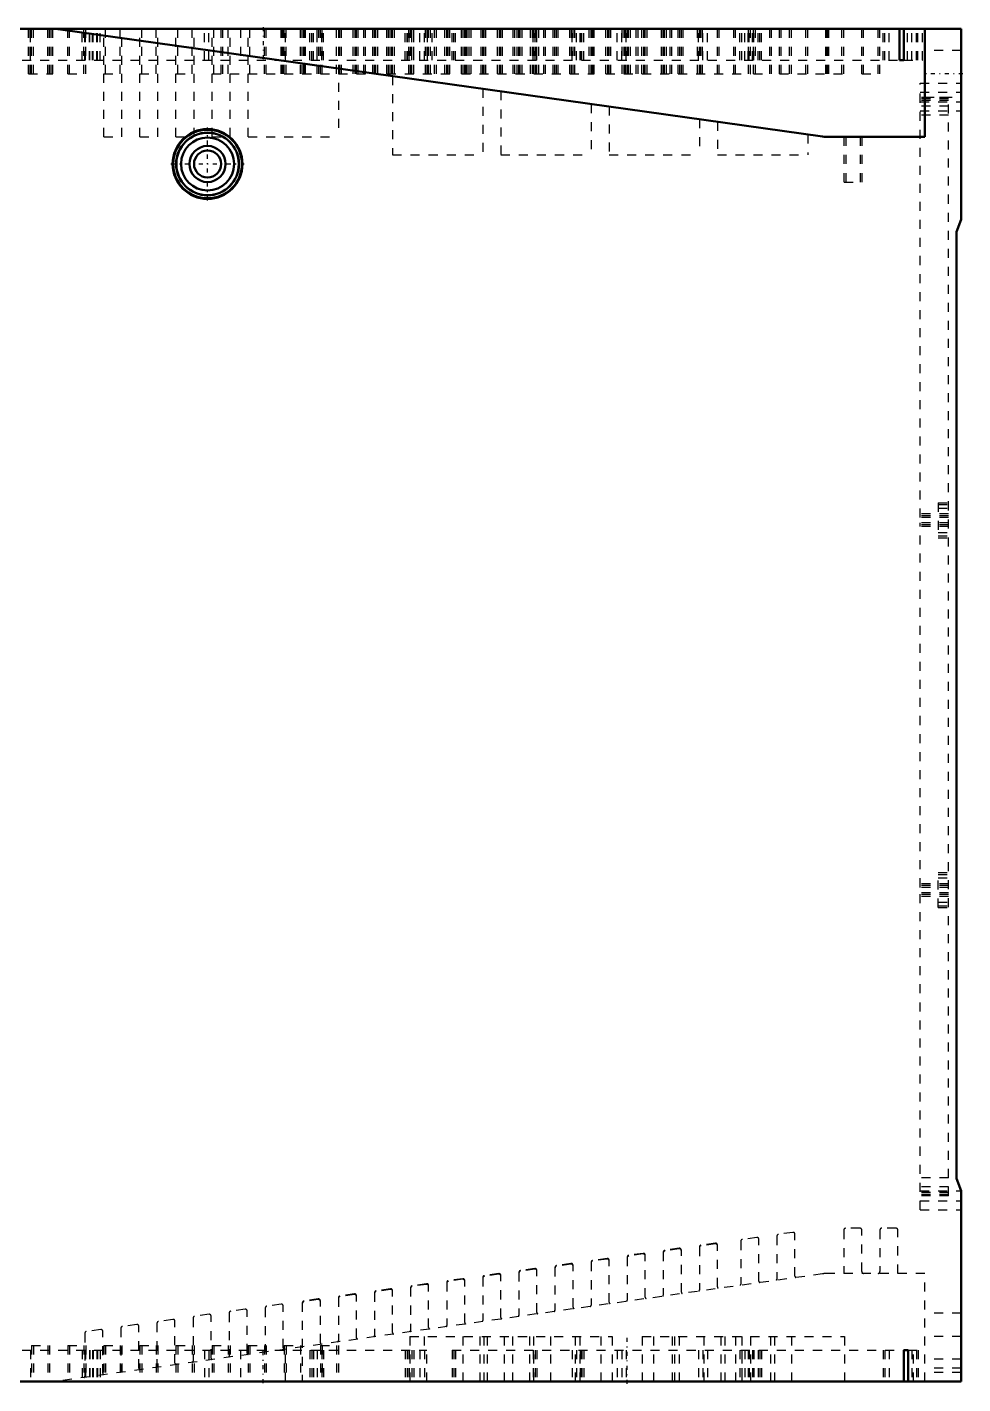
# Model space of a CAD drawing. Header units: millimetres. Extents: x 0 to 305, y 0 to 394.
# Drawn here: x 201 to 304.7, y 229.1 to 379.6 of the extents above; entities that cross this region are included whole.
import ezdxf

# ---------------------------------------------------------------- set-up
doc = ezdxf.new("R2010")
doc.units = ezdxf.units.MM
doc.linetypes.add('Center', pattern=[1.5, 0.45, -0.5, 0.05, -0.5])
doc.linetypes.add('Dashed', pattern=[2, 1, -1])
for name, color, linetype, lineweight in [('AM_4', 7, 'Continuous', 50), ('AM_6', 2, 'Continuous', 35), ('AM_7', 7, 'Center', 25), ('AM_9', 6, 'Dashed', 25)]:
    doc.layers.add(name, color=color, linetype=linetype, lineweight=lineweight)

# ---------------------------------------------------------------- blocks, each defined once
blk = doc.blocks.new('4_MDDLN45SF_2_in_MDDLN45SF_1100')
at = {"layer": 'AM_4'}
for p, q in [((304.5, 379.38), (153.7, 379.38)), ((204.46, 379.33), (289.15, 367.43)), ((297.67, 379.38), (297.67, 375.88)), ((298.17, 375.88), (298.17, 379.38)), ((300.5, 367.38), (300.5, 379.38)), ((304.5, 358.23), (304.5, 379.38)), ((298.17, 375.88), (297.67, 375.88)), ((289.85, 367.38), (300.5, 367.38)), ((304.5, 358.23), (304, 356.85)), ((304, 356.85), (304, 251.91)), ((304, 251.91), (304.5, 250.53)), ((304.5, 229.38), (304.5, 250.53)), ((298.15, 232.88), (298.15, 229.38)), ((298.15, 232.88), (298.65, 232.88)), ((298.65, 232.88), (298.65, 229.38)), ((153.7, 229.38), (304.5, 229.38))]:
    blk.add_line(p, q, dxfattribs=at)
for radius in [3.87, 3.8, 3.48, 3.46, 2.94, 2, 1.5]:
    blk.add_circle((221, 364.38), radius, dxfattribs=at)
for centre, start, end in [((203.76, 374.38), 82, 90), ((289.85, 372.38), 262, 270)]:
    blk.add_arc(centre, 5, start, end, dxfattribs=at)
at = {"layer": 'AM_7'}
for p, q in [((227.15, 379.55), (227.15, 375.7)), ((304.7, 374.38), (300.3, 374.38)), ((221, 360.32), (221, 368.44)), ((216.93, 364.38), (225.06, 364.38)), ((267.5, 229.13), (267.5, 234.63)), ((227.15, 229.2), (227.15, 233.05))]:
    blk.add_line(p, q, dxfattribs=at)
at = {"layer": 'AM_9'}
for p, q in [((201.14, 374.38), (201.14, 379.38)), ((201.34, 374.38), (201.34, 379.38)), ((201.38, 375.88), (201.38, 379.38)), ((201.5, 374.38), (201.5, 379.38)), ((201.7, 374.38), (201.7, 379.38)), ((203.3, 374.38), (203.3, 379.38)), ((203.5, 374.38), (203.5, 379.38)), ((203.65, 374.38), (203.65, 379.38)), ((203.85, 374.38), (203.85, 379.38)), ((205.5, 374.38), (205.5, 379.38)), ((205.7, 374.38), (205.7, 379.38)), ((207.11, 375.88), (207.11, 379.38)), ((207.3, 374.38), (207.3, 379.38)), ((207.4, 375.88), (207.4, 379.38)), ((207.47, 375.88), (207.47, 379.38)), ((207.5, 374.38), (207.5, 379.38)), ((207.9, 375.88), (207.9, 379.38)), ((207.97, 375.88), (207.97, 379.38)), ((208.24, 375.88), (208.24, 379.38)), ((208.31, 375.88), (208.31, 379.38)), ((208.74, 375.88), (208.74, 379.38)), ((208.81, 375.88), (208.81, 379.38)), ((209.11, 375.88), (209.11, 379.38)), ((209.5, 367.38), (209.5, 379.38)), ((209.7, 374.38), (209.7, 379.38)), ((211.3, 374.38), (211.3, 379.38)), ((211.5, 367.38), (211.5, 379.38)), ((213.5, 367.38), (213.5, 379.38)), ((213.7, 374.38), (213.7, 379.38)), ((215.3, 374.38), (215.3, 379.38)), ((215.5, 367.38), (215.5, 379.38)), ((217.5, 367.38), (217.5, 379.38)), ((217.7, 374.38), (217.7, 379.38)), ((219.3, 374.38), (219.3, 379.38)), ((219.5, 367.38), (219.5, 379.38)), ((220.65, 375.88), (220.65, 379.38)), ((221.15, 375.88), (221.15, 379.38)), ((221.5, 367.38), (221.5, 379.38)), ((221.7, 374.38), (221.7, 379.38)), ((222.5, 374.38), (222.5, 379.38)), ((222.7, 374.38), (222.7, 379.38)), ((223.3, 374.38), (223.3, 379.38)), ((223.5, 367.38), (223.5, 379.38)), ((224.65, 379.38), (224.65, 375.88)), ((225.5, 367.38), (225.5, 379.38)), ((225.7, 374.38), (225.7, 379.38)), ((227.3, 374.38), (227.3, 379.38)), ((227.5, 374.38), (227.5, 379.38)), ((229.14, 374.38), (229.14, 379.38)), ((229.3, 374.38), (229.3, 379.38)), ((229.34, 374.38), (229.34, 379.38)), ((229.5, 374.38), (229.5, 379.38)), ((229.65, 375.88), (229.65, 379.38)), ((229.7, 374.38), (229.7, 379.38)), ((231.3, 374.38), (231.3, 379.38)), ((231.5, 374.38), (231.5, 379.38)), ((231.65, 374.38), (231.65, 379.38)), ((231.7, 374.38), (231.7, 379.38)), ((231.85, 374.38), (231.85, 379.38)), ((232.34, 375.88), (232.34, 379.38)), ((232.56, 375.88), (232.56, 379.38)), ((232.73, 375.88), (232.73, 379.38)), ((233.14, 374.38), (233.14, 379.38)), ((233.15, 375.88), (233.15, 379.38)), ((233.34, 374.38), (233.34, 379.38)), ((233.5, 374.38), (233.5, 379.38)), ((233.65, 375.88), (233.65, 379.38)), ((233.7, 374.38), (233.7, 379.38)), ((233.85, 375.88), (233.85, 379.38)), ((235.3, 374.38), (235.3, 379.38)), ((235.5, 379.38), (235.5, 367.38)), ((235.65, 374.38), (235.65, 379.38)), ((235.85, 374.38), (235.85, 379.38)), ((237.14, 374.38), (237.14, 379.38)), ((237.34, 374.38), (237.34, 379.38)), ((237.5, 374.38), (237.5, 379.38)), ((237.7, 374.38), (237.7, 379.38)), ((238.3, 374.38), (238.3, 379.38)), ((238.5, 374.38), (238.5, 379.38)), ((239.3, 374.38), (239.3, 379.38)), ((239.5, 374.38), (239.5, 379.38)), ((239.65, 374.38), (239.65, 379.38)), ((239.85, 374.38), (239.85, 379.38)), ((240.86, 374.38), (240.86, 379.38)), ((241.06, 374.38), (241.06, 379.38)), ((241.14, 374.38), (241.14, 379.38)), ((241.34, 374.38), (241.34, 379.38)), ((241.5, 374.38), (241.5, 379.38)), ((241.7, 374.38), (241.7, 379.38)), ((242.9, 375.88), (242.9, 379.38)), ((243.1, 375.88), (243.1, 379.38)), ((243.15, 375.88), (243.15, 379.38)), ((243.3, 374.38), (243.3, 379.38)), ((243.34, 375.88), (243.34, 379.38)), ((243.5, 374.38), (243.5, 379.38)), ((243.65, 374.38), (243.65, 379.38)), ((243.65, 375.88), (243.65, 379.38)), ((243.84, 375.88), (243.84, 379.38)), ((243.85, 374.38), (243.85, 379.38)), ((244.53, 375.88), (244.53, 379.38)), ((245.03, 375.88), (245.03, 379.38)), ((245.14, 374.38), (245.14, 379.38)), ((245.34, 374.38), (245.34, 379.38)), ((245.37, 375.88), (245.37, 379.38)), ((245.5, 374.38), (245.5, 379.38)), ((245.7, 374.38), (245.7, 379.38)), ((245.87, 375.88), (245.87, 379.38)), ((246.16, 374.38), (246.16, 379.38)), ((246.36, 374.38), (246.36, 379.38)), ((247.3, 374.38), (247.3, 379.38)), ((247.5, 374.38), (247.5, 379.38)), ((247.65, 374.38), (247.65, 379.38)), ((247.85, 374.38), (247.85, 379.38)), ((248.09, 375.88), (248.09, 379.38)), ((248.29, 375.88), (248.29, 379.38)), ((248.49, 375.88), (248.49, 379.38)), ((249.14, 374.38), (249.14, 379.38)), ((249.34, 374.38), (249.34, 379.38)), ((249.5, 374.38), (249.5, 379.38)), ((249.56, 374.38), (249.56, 379.38)), ((249.7, 374.38), (249.7, 379.38)), ((249.76, 374.38), (249.76, 379.38)), ((250, 374.38), (250, 379.38)), ((250.2, 374.38), (250.2, 379.38)), ((251.3, 374.38), (251.3, 379.38)), ((251.5, 374.38), (251.5, 379.38)), ((251.65, 374.38), (251.65, 379.38)), ((251.85, 374.38), (251.85, 379.38)), ((253.14, 374.38), (253.14, 379.38)), ((253.34, 374.38), (253.34, 379.38)), ((253.5, 374.38), (253.5, 379.38)), ((253.7, 374.38), (253.7, 379.38)), ((254.86, 374.38), (254.86, 379.38)), ((255.06, 374.38), (255.06, 379.38)), ((255.3, 374.38), (255.3, 379.38)), ((255.5, 374.38), (255.5, 379.38)), ((255.65, 374.38), (255.65, 379.38)), ((255.85, 374.38), (255.85, 379.38)), ((256.8, 374.38), (256.8, 379.38)), ((257, 374.38), (257, 379.38)), ((257.09, 375.88), (257.09, 379.38)), ((257.14, 374.38), (257.14, 379.38)), ((257.29, 375.88), (257.29, 379.38)), ((257.34, 374.38), (257.34, 379.38)), ((257.49, 375.88), (257.49, 379.38)), ((257.5, 374.38), (257.5, 379.38)), ((257.7, 374.38), (257.7, 379.38)), ((258.26, 374.38), (258.26, 379.38)), ((258.46, 374.38), (258.46, 379.38)), ((259.3, 374.38), (259.3, 379.38)), ((259.5, 374.38), (259.5, 379.38)), ((259.65, 374.38), (259.65, 379.38)), ((259.85, 374.38), (259.85, 379.38)), ((261.14, 374.38), (261.14, 379.38)), ((261.34, 374.38), (261.34, 379.38)), ((261.4, 375.88), (261.4, 379.38)), ((261.5, 374.38), (261.5, 379.38)), ((261.7, 374.38), (261.7, 379.38)), ((261.9, 375.88), (261.9, 379.38)), ((262.29, 375.88), (262.29, 379.38)), ((262.4, 375.88), (262.4, 379.38)), ((262.49, 375.88), (262.49, 379.38)), ((262.69, 375.88), (262.69, 379.38)), ((263.3, 374.38), (263.3, 379.38)), ((263.5, 374.38), (263.5, 379.38)), ((263.56, 374.38), (263.56, 379.38)), ((263.65, 374.38), (263.65, 379.38)), ((263.76, 374.38), (263.76, 379.38)), ((263.85, 374.38), (263.85, 379.38)), ((265.14, 374.38), (265.14, 379.38)), ((265.34, 374.38), (265.34, 379.38)), ((265.5, 374.38), (265.5, 379.38)), ((265.7, 374.38), (265.7, 379.38)), ((266.4, 375.88), (266.4, 379.38)), ((266.9, 375.88), (266.9, 379.38)), ((266.96, 374.38), (266.96, 379.38)), ((267.16, 374.38), (267.16, 379.38)), ((267.3, 374.38), (267.3, 379.38)), ((267.4, 375.88), (267.4, 379.38)), ((267.5, 374.38), (267.5, 379.38)), ((267.65, 374.38), (267.65, 379.38)), ((267.85, 374.38), (267.85, 379.38)), ((268.5, 374.38), (268.5, 379.38)), ((268.7, 374.38), (268.7, 379.38)), ((269.14, 374.38), (269.14, 379.38)), ((269.34, 374.38), (269.34, 379.38)), ((269.5, 374.38), (269.5, 379.38)), ((269.7, 374.38), (269.7, 379.38)), ((271.3, 374.38), (271.3, 379.38)), ((271.5, 374.38), (271.5, 379.38)), ((271.65, 374.38), (271.65, 379.38)), ((271.85, 374.38), (271.85, 379.38)), ((272.26, 374.38), (272.26, 379.38)), ((272.46, 374.38), (272.46, 379.38)), ((273.14, 374.38), (273.14, 379.38)), ((273.34, 374.38), (273.34, 379.38)), ((273.5, 374.38), (273.5, 379.38)), ((273.7, 374.38), (273.7, 379.38)), ((275.3, 374.38), (275.3, 379.38)), ((275.4, 375.88), (275.4, 379.38)), ((275.5, 374.38), (275.5, 379.38)), ((275.65, 374.38), (275.65, 379.38)), ((275.66, 374.38), (275.66, 379.38)), ((275.85, 374.38), (275.85, 379.38)), ((275.86, 374.38), (275.86, 379.38)), ((275.9, 375.88), (275.9, 379.38)), ((276.4, 375.88), (276.4, 379.38)), ((277.5, 374.38), (277.5, 379.38)), ((277.7, 374.38), (277.7, 379.38)), ((279.3, 374.38), (279.3, 379.38)), ((279.5, 374.38), (279.5, 379.38)), ((280, 375.88), (280, 379.38)), ((280.2, 375.88), (280.2, 379.38)), ((280.52, 375.88), (280.52, 379.38)), ((280.9, 375.88), (280.9, 379.38)), ((280.96, 374.38), (280.96, 379.38)), ((281.02, 375.88), (281.02, 379.38)), ((281.16, 374.38), (281.16, 379.38)), ((281.4, 375.88), (281.4, 379.38)), ((281.5, 374.38), (281.5, 379.38)), ((281.52, 375.88), (281.52, 379.38)), ((281.7, 374.38), (281.7, 379.38)), ((282.02, 375.88), (282.02, 379.38)), ((282.19, 375.88), (282.19, 379.38)), ((282.39, 375.88), (282.39, 379.38)), ((283.3, 374.38), (283.3, 379.38)), ((283.5, 374.38), (283.5, 379.38)), ((284.36, 374.38), (284.36, 379.38)), ((284.56, 374.38), (284.56, 379.38)), ((285.5, 374.38), (285.5, 379.38)), ((285.7, 374.38), (285.7, 379.38)), ((287.3, 374.38), (287.3, 379.38)), ((287.5, 374.38), (287.5, 379.38)), ((289.5, 374.38), (289.5, 379.38)), ((289.66, 374.38), (289.66, 379.38)), ((289.7, 374.38), (289.7, 379.38)), ((289.86, 374.38), (289.86, 379.38)), ((291.3, 374.38), (291.3, 379.38)), ((291.5, 374.38), (291.5, 379.38)), ((293.5, 374.38), (293.5, 379.38)), ((293.7, 374.38), (293.7, 379.38)), ((295.3, 374.38), (295.3, 379.38)), ((295.5, 374.38), (295.5, 379.38)), ((295.85, 375.88), (295.85, 379.38)), ((296.04, 375.88), (296.04, 379.38)), ((296.05, 375.88), (296.05, 379.38)), ((296.54, 375.88), (296.54, 379.38)), ((298.55, 375.88), (298.55, 379.38)), ((299.05, 375.88), (299.05, 379.38)), ((299.55, 375.88), (299.55, 379.38)), ((299.72, 375.88), (299.72, 379.38)), ((300.22, 375.88), (300.22, 379.38)), ((304.5, 376.98), (300.5, 376.98)), ((184.45, 375.88), (297.67, 375.88)), ((298.17, 375.88), (300.22, 375.88)), ((201.14, 374.38), (203.85, 374.38)), ((205.5, 374.38), (207.5, 374.38)), ((209.5, 374.38), (211.5, 374.38)), ((213.5, 374.38), (215.5, 374.38)), ((217.5, 374.38), (219.5, 374.38)), ((221.5, 374.38), (239.85, 374.38)), ((240.86, 374.38), (247.85, 374.38)), ((241.5, 374.13), (241.5, 365.38)), ((249.14, 374.38), (257, 374.38)), ((257.14, 374.38), (263.85, 374.38)), ((265.14, 374.38), (281.16, 374.38)), ((281.5, 374.38), (283.5, 374.38)), ((284.36, 374.38), (291.5, 374.38)), ((293.5, 374.38), (295.5, 374.38)), ((299.96, 373.33), (304.5, 373.33)), ((299.96, 325.18), (299.96, 373.33)), ((251.5, 372.72), (251.5, 365.38)), ((253.5, 372.44), (253.5, 365.38)), ((299.96, 372.33), (304.5, 372.33)), ((303.12, 371.77), (299.96, 371.77)), ((303.12, 371.62), (299.96, 371.62)), ((300.5, 371.78), (304.5, 371.78)), ((303.12, 249.98), (303.12, 371.77)), ((263.5, 371.03), (263.5, 365.38)), ((265.5, 370.75), (265.5, 365.38)), ((303.12, 371.42), (299.96, 371.42)), ((299.96, 371.28), (304.5, 371.28)), ((303.12, 370.8), (299.96, 370.8)), ((299.96, 370.28), (304.5, 370.28)), ((275.5, 369.35), (275.5, 365.38)), ((277.5, 369.07), (277.5, 365.38)), ((303.12, 369.8), (299.96, 369.8)), ((209.5, 367.38), (211.5, 367.38)), ((213.5, 367.38), (215.5, 367.38)), ((217.5, 367.38), (219.5, 367.38)), ((221.5, 367.38), (223.5, 367.38)), ((225.5, 367.38), (235.5, 367.38)), ((287.5, 367.66), (287.5, 365.38)), ((291.55, 362.38), (291.55, 367.38)), ((291.75, 362.38), (291.75, 367.38)), ((293.35, 362.38), (293.35, 367.38)), ((293.55, 362.38), (293.55, 367.38)), ((241.5, 365.38), (251.5, 365.38)), ((253.5, 365.38), (263.5, 365.38)), ((265.5, 365.38), (275.5, 365.38)), ((277.5, 365.38), (287.5, 365.38)), ((291.55, 362.38), (293.55, 362.38)), ((301.96, 326.82), (301.96, 322.94)), ((301.96, 326.82), (303.12, 326.82)), ((301.96, 326.62), (303.12, 326.62)), ((303.12, 325.58), (299.96, 325.58)), ((303.12, 325.38), (299.96, 325.38)), ((303.12, 325.18), (299.96, 325.18)), ((301.96, 326.22), (303.12, 326.22)), ((303.12, 324.58), (299.96, 324.58)), ((299.96, 284.18), (299.96, 324.58)), ((303.12, 324.38), (299.96, 324.38)), ((303.12, 324.18), (299.96, 324.18)), ((301.96, 323.54), (303.12, 323.54)), ((301.96, 323.14), (303.12, 323.14)), ((301.96, 322.94), (303.12, 322.94)), ((301.96, 285.82), (303.12, 285.82)), ((301.96, 281.94), (301.96, 285.82)), ((303.12, 284.58), (299.96, 284.58)), ((303.12, 284.38), (299.96, 284.38)), ((301.96, 285.62), (303.12, 285.62)), ((301.96, 285.22), (303.12, 285.22)), ((303.12, 284.18), (299.96, 284.18)), ((299.96, 248.43), (299.96, 283.58)), ((303.12, 283.58), (299.96, 283.58)), ((303.12, 283.38), (299.96, 283.38)), ((303.12, 283.18), (299.96, 283.18)), ((301.96, 282.54), (303.12, 282.54)), ((301.96, 282.14), (303.12, 282.14)), ((301.96, 281.94), (303.12, 281.94)), ((303.12, 251.96), (299.96, 251.96)), ((303.12, 250.96), (299.96, 250.96)), ((299.96, 250.53), (304.5, 250.53)), ((303.12, 250.34), (299.96, 250.34)), ((303.12, 250.14), (299.96, 250.14)), ((303.12, 249.98), (299.96, 249.98)), ((299.96, 249.43), (304.5, 249.43)), ((299.96, 248.43), (304.5, 248.43)), ((281.86, 245.37), (280.26, 245.14)), ((284.09, 245.51), (284.09, 240.75)), ((285.86, 245.93), (284.26, 245.71)), ((286.09, 241.08), (286.09, 245.73)), ((291.5, 246.18), (291.5, 241.38)), ((293.3, 246.38), (291.7, 246.38)), ((293.5, 241.58), (293.5, 246.18)), ((295.5, 246.18), (295.5, 241.58)), ((297.3, 246.38), (295.7, 246.38)), ((297.5, 241.38), (297.5, 246.18)), ((271.5, 243.74), (271.5, 238.97)), ((273.27, 244.16), (271.67, 243.94)), ((273.27, 244.09), (271.67, 243.87)), ((273.5, 239.31), (273.5, 243.96)), ((275.5, 244.3), (275.5, 239.53)), ((277.27, 244.72), (275.67, 244.5)), ((277.27, 244.66), (275.67, 244.43)), ((277.5, 239.87), (277.5, 244.52)), ((280.09, 244.95), (280.09, 240.18)), ((282.09, 240.52), (282.09, 245.17)), ((261.27, 242.47), (259.67, 242.25)), ((261.27, 242.41), (259.67, 242.18)), ((261.5, 237.62), (261.5, 242.28)), ((263.5, 242.61), (263.5, 237.85)), ((265.27, 243.04), (263.67, 242.81)), ((265.27, 242.97), (263.67, 242.74)), ((265.5, 238.18), (265.5, 242.84)), ((267.5, 243.18), (267.5, 238.41)), ((269.27, 243.6), (267.67, 243.37)), ((269.27, 243.53), (267.67, 243.31)), ((269.5, 238.74), (269.5, 243.4)), ((289.15, 241.33), (204.46, 229.43)), ((249.27, 240.79), (247.67, 240.56)), ((249.27, 240.72), (247.67, 240.5)), ((251.5, 240.93), (251.5, 236.16)), ((253.27, 241.35), (251.67, 241.12)), ((253.27, 241.28), (251.67, 241.06)), ((253.5, 236.5), (253.5, 241.15)), ((255.5, 241.49), (255.5, 236.72)), ((257.27, 241.91), (255.67, 241.69)), ((257.27, 241.85), (255.67, 241.62)), ((257.5, 237.06), (257.5, 241.71)), ((259.5, 242.05), (259.5, 237.28)), ((300.5, 241.38), (289.85, 241.38)), ((300.5, 229.38), (300.5, 241.38)), ((239.5, 239.24), (239.5, 234.47)), ((241.27, 239.66), (239.67, 239.44)), ((241.27, 239.6), (239.67, 239.37)), ((241.5, 234.81), (241.5, 239.46)), ((243.5, 239.8), (243.5, 235.03)), ((245.27, 240.22), (243.67, 240)), ((245.27, 240.16), (243.67, 239.93)), ((245.5, 235.37), (245.5, 240.03)), ((247.5, 240.36), (247.5, 235.6)), ((249.5, 235.93), (249.5, 240.59)), ((229.16, 237.96), (227.56, 237.74)), ((229.39, 233.11), (229.39, 237.76)), ((231.5, 238.12), (231.5, 229.38)), ((233.27, 238.54), (231.67, 238.31)), ((233.27, 238.47), (231.67, 238.25)), ((233.5, 233.69), (233.5, 238.34)), ((235.5, 238.68), (235.5, 233.91)), ((237.27, 239.1), (235.67, 238.88)), ((237.27, 239.03), (235.67, 238.81)), ((237.5, 234.25), (237.5, 238.9)), ((217.16, 236.27), (215.56, 236.05)), ((219.39, 236.41), (219.39, 231.65)), ((221.16, 236.84), (219.56, 236.61)), ((221.39, 231.99), (221.39, 236.64)), ((223.39, 236.98), (223.39, 232.21)), ((225.16, 237.4), (223.56, 237.17)), ((225.39, 232.55), (225.39, 237.2)), ((227.39, 237.54), (227.39, 232.78)), ((304.5, 236.98), (300.5, 236.98)), ((207.39, 234.73), (207.39, 229.97)), ((209.16, 235.15), (207.56, 234.93)), ((209.39, 230.3), (209.39, 234.95)), ((211.39, 235.29), (211.39, 230.53)), ((213.16, 235.71), (211.56, 235.49)), ((213.39, 230.86), (213.39, 235.51)), ((215.39, 235.85), (215.39, 231.09)), ((217.39, 231.43), (217.39, 236.08)), ((201.5, 233.38), (201.5, 229.38)), ((201.5, 233.38), (203.5, 233.38)), ((201.7, 233.38), (201.7, 229.38)), ((203.3, 233.38), (203.3, 229.38)), ((203.5, 233.38), (203.5, 229.38)), ((205.5, 233.38), (207.5, 233.38)), ((205.5, 233.38), (205.5, 229.38)), ((205.7, 233.38), (205.7, 229.38)), ((207.3, 233.38), (207.3, 229.38)), ((207.5, 233.38), (207.5, 229.38)), ((209.5, 233.38), (209.5, 229.38)), ((209.5, 233.38), (211.5, 233.38)), ((209.7, 233.38), (209.7, 229.38)), ((211.3, 233.38), (211.3, 229.38)), ((211.5, 233.38), (211.5, 229.38)), ((213.5, 233.38), (213.5, 229.38)), ((213.5, 233.38), (215.5, 233.38)), ((213.7, 233.38), (213.7, 229.38)), ((215.3, 233.38), (215.3, 229.38)), ((215.5, 233.38), (215.5, 229.38)), ((217.5, 233.38), (219.5, 233.38)), ((217.5, 233.38), (217.5, 229.38)), ((217.7, 233.38), (217.7, 229.38)), ((219.3, 233.38), (219.3, 229.38)), ((219.5, 233.38), (219.5, 229.38)), ((221.5, 233.38), (223.5, 233.38)), ((221.5, 233.38), (221.5, 229.38)), ((221.7, 233.38), (221.7, 229.38)), ((223.3, 233.38), (223.3, 229.38)), ((223.5, 233.38), (223.5, 229.38)), ((225.5, 233.38), (227.5, 233.38)), ((225.5, 233.38), (225.5, 229.38)), ((225.7, 233.38), (225.7, 229.38)), ((227.3, 233.38), (227.3, 229.38)), ((227.5, 233.38), (227.5, 229.38)), ((229.5, 233.38), (229.5, 229.38)), ((229.5, 233.38), (231.5, 233.38)), ((229.7, 233.38), (229.7, 229.38)), ((231.3, 233.38), (231.3, 229.38)), ((233.5, 233.38), (233.5, 229.38)), ((233.5, 233.38), (235.5, 233.38)), ((233.7, 233.38), (233.7, 229.38)), ((235.3, 233.38), (235.3, 229.38)), ((235.5, 233.38), (235.5, 229.38)), ((243.4, 234.38), (243.4, 229.38)), ((243.4, 234.38), (265.85, 234.38)), ((245, 234.38), (245, 232.88)), ((249.29, 234.38), (249.29, 229.38)), ((251.16, 234.38), (251.16, 229.38)), ((251.63, 234.38), (251.63, 229.38)), ((252, 234.38), (252, 229.38)), ((253.85, 234.38), (253.85, 229.38)), ((254.78, 234.38), (254.78, 229.38)), ((256.68, 234.38), (256.68, 229.38)), ((257.11, 234.38), (257.11, 229.38)), ((259.01, 234.38), (259.01, 229.38)), ((261.73, 234.38), (261.73, 229.38)), ((262.25, 234.38), (262.25, 229.38)), ((264.58, 234.38), (264.58, 229.38)), ((265.85, 234.38), (265.85, 229.38)), ((269.15, 234.38), (269.15, 229.38)), ((269.15, 234.38), (291.59, 234.38)), ((270.41, 234.38), (270.41, 229.38)), ((272.5, 234.38), (272.5, 229.38)), ((272.74, 234.38), (272.74, 229.38)), ((273.26, 234.38), (273.26, 229.38)), ((275.98, 234.38), (275.98, 229.38)), ((277.88, 234.38), (277.88, 229.38)), ((278.32, 234.38), (278.32, 229.38)), ((279.5, 234.38), (279.5, 229.38)), ((280.21, 234.38), (280.21, 229.38)), ((281.15, 234.38), (281.15, 229.38)), ((283.37, 234.38), (283.37, 229.38)), ((283.83, 234.38), (283.83, 229.38)), ((285.7, 234.38), (285.7, 229.38)), ((291.59, 234.38), (291.59, 229.38)), ((304.5, 234.38), (300.5, 234.38)), ((184.45, 232.88), (245.29, 232.88)), ((201.38, 232.88), (201.38, 229.38)), ((207.11, 232.88), (207.11, 229.38)), ((207.4, 232.88), (207.4, 229.38)), ((207.47, 232.88), (207.47, 229.38)), ((207.9, 232.88), (207.9, 229.38)), ((207.97, 232.88), (207.97, 229.38)), ((208.24, 232.88), (208.24, 229.38)), ((208.31, 232.88), (208.31, 229.38)), ((208.74, 232.88), (208.74, 229.38)), ((208.81, 232.88), (208.81, 229.38)), ((209.11, 232.88), (209.11, 229.38)), ((220.65, 232.88), (220.65, 229.38)), ((221.15, 232.88), (221.15, 229.38)), ((224.65, 232.88), (224.65, 229.38)), ((229.65, 229.38), (229.65, 232.88)), ((232.34, 232.88), (232.34, 229.38)), ((232.56, 232.88), (232.56, 229.38)), ((232.73, 232.88), (232.73, 229.38)), ((233.15, 232.88), (233.15, 229.38)), ((233.65, 232.88), (233.65, 229.38)), ((233.85, 232.88), (233.85, 229.38)), ((242.9, 232.88), (242.9, 229.38)), ((243.1, 232.88), (243.1, 229.38)), ((243.15, 232.88), (243.15, 229.38)), ((243.34, 232.88), (243.34, 229.38)), ((243.65, 232.88), (243.65, 229.38)), ((243.84, 232.88), (243.84, 229.38)), ((244.53, 232.88), (244.53, 229.38)), ((245.03, 232.88), (245.03, 229.38)), ((245.29, 229.38), (245.29, 232.88)), ((248.09, 232.88), (248.09, 229.38)), ((248.09, 232.88), (298.15, 232.88)), ((248.29, 232.88), (248.29, 229.38)), ((248.49, 232.88), (248.49, 229.38)), ((257.09, 232.88), (257.09, 229.38)), ((257.29, 232.88), (257.29, 229.38)), ((257.49, 232.88), (257.49, 229.38)), ((261.4, 232.88), (261.4, 229.38)), ((261.9, 232.88), (261.9, 229.38)), ((262.29, 232.88), (262.29, 229.38)), ((262.4, 232.88), (262.4, 229.38)), ((262.49, 232.88), (262.49, 229.38)), ((262.69, 232.88), (262.69, 229.38)), ((266.4, 232.88), (266.4, 229.38)), ((266.9, 232.88), (266.9, 229.38)), ((267.4, 232.88), (267.4, 229.38)), ((275.4, 232.88), (275.4, 229.38)), ((275.9, 232.88), (275.9, 229.38)), ((276.4, 232.88), (276.4, 229.38)), ((280, 232.88), (280, 229.38)), ((280.2, 232.88), (280.2, 229.38)), ((280.52, 232.88), (280.52, 229.38)), ((280.9, 232.88), (280.9, 229.38)), ((281.02, 232.88), (281.02, 229.38)), ((281.4, 232.88), (281.4, 229.38)), ((281.52, 232.88), (281.52, 229.38)), ((282.02, 232.88), (282.02, 229.38)), ((282.19, 232.88), (282.19, 229.38)), ((282.39, 232.88), (282.39, 229.38)), ((295.85, 232.88), (295.85, 229.38)), ((296.04, 232.88), (296.04, 229.38)), ((296.05, 232.88), (296.05, 229.38)), ((296.54, 232.88), (296.54, 229.38)), ((298.55, 232.88), (298.55, 229.38)), ((298.65, 232.88), (299.74, 232.88)), ((299.05, 232.88), (299.05, 229.38)), ((299.24, 229.38), (299.24, 232.88)), ((299.55, 232.88), (299.55, 229.38)), ((299.74, 232.88), (299.74, 229.38)), ((304.5, 231.88), (300.5, 231.88)), ((304.5, 230.88), (300.5, 230.88)), ((304.5, 230.38), (300.5, 230.38))]:
    blk.add_line(p, q, dxfattribs=at)
for centre, radius, start, end in [((281.89, 245.17), 0.2, 0, 98), ((284.29, 245.51), 0.2, 98, 180), ((285.89, 245.73), 0.2, 0, 98), ((291.7, 246.18), 0.2, 90, 180), ((293.3, 246.18), 0.2, 0, 90), ((295.7, 246.18), 0.2, 90, 180), ((297.3, 246.18), 0.2, 0, 90), ((271.7, 243.74), 0.2, 98, 180), ((271.7, 243.67), 0.2, 98, 180), ((273.3, 243.96), 0.2, 0, 98), ((273.3, 243.9), 0.2, 0, 98), ((275.7, 244.3), 0.2, 98, 180), ((275.7, 244.23), 0.2, 98, 180), ((277.3, 244.52), 0.2, 0, 98), ((277.3, 244.46), 0.2, 0, 98), ((280.29, 244.95), 0.2, 98, 180), ((259.7, 242.05), 0.2, 98, 180), ((261.3, 242.28), 0.2, 0, 98), ((261.3, 242.21), 0.2, 0, 98), ((263.7, 242.61), 0.2, 98, 180), ((263.7, 242.55), 0.2, 98, 180), ((265.3, 242.84), 0.2, 0, 98), ((265.3, 242.77), 0.2, 0, 98), ((267.7, 243.18), 0.2, 98, 180), ((267.7, 243.11), 0.2, 98, 180), ((269.3, 243.4), 0.2, 0, 98), ((269.3, 243.33), 0.2, 0, 98), ((249.3, 240.59), 0.2, 0, 98), ((249.3, 240.52), 0.2, 0, 98), ((251.7, 240.93), 0.2, 98, 180), ((251.7, 240.86), 0.2, 98, 180), ((253.3, 241.15), 0.2, 0, 98), ((253.3, 241.09), 0.2, 0, 98), ((255.7, 241.49), 0.2, 98, 180), ((255.7, 241.42), 0.2, 98, 180), ((257.3, 241.71), 0.2, 0, 98), ((257.3, 241.65), 0.2, 0, 98), ((259.7, 241.98), 0.2, 98, 180), ((283.89, 240.75), 0.2, 318.5423, 0), ((286.29, 241.08), 0.2, 180, 237.4577), ((289.85, 236.38), 5, 90, 98), ((293.7, 241.58), 0.2, 180, 270), ((295.3, 241.58), 0.2, 270, 0), ((239.7, 239.24), 0.2, 98, 180), ((239.7, 239.17), 0.2, 98, 180), ((241.3, 239.46), 0.2, 0, 98), ((241.3, 239.4), 0.2, 0, 98), ((243.7, 239.8), 0.2, 98, 180), ((243.7, 239.74), 0.2, 98, 180), ((245.3, 240.03), 0.2, 0, 98), ((245.3, 239.96), 0.2, 0, 98), ((247.7, 240.36), 0.2, 98, 180), ((247.7, 240.3), 0.2, 98, 180), ((273.7, 239.31), 0.2, 180, 237.4577), ((273.7, 239.31), 0.2, 180, 235.1206), ((275.3, 239.54), 0.2, 318.5423, 0), ((275.3, 239.53), 0.2, 320.8794, 0), ((277.7, 239.87), 0.2, 180, 237.4577), ((277.7, 239.87), 0.2, 180, 235.1206), ((279.89, 240.18), 0.2, 318.5423, 0), ((282.29, 240.52), 0.2, 180, 237.4577), ((227.59, 237.54), 0.2, 98, 180), ((229.19, 237.76), 0.2, 0, 98), ((231.7, 238.12), 0.2, 98, 180), ((231.7, 238.05), 0.2, 98, 180), ((233.3, 238.34), 0.2, 0, 98), ((233.3, 238.27), 0.2, 0, 98), ((235.7, 238.68), 0.2, 98, 180), ((235.7, 238.61), 0.2, 98, 180), ((237.3, 238.9), 0.2, 0, 98), ((237.3, 238.84), 0.2, 0, 98), ((263.3, 237.85), 0.2, 318.5423, 0), ((263.3, 237.85), 0.2, 320.8794, 0), ((265.7, 238.19), 0.2, 180, 237.4577), ((265.7, 238.18), 0.2, 180, 235.1206), ((267.3, 238.41), 0.2, 318.5423, 0), ((267.3, 238.41), 0.2, 320.8794, 0), ((269.7, 238.75), 0.2, 180, 237.4577), ((269.7, 238.74), 0.2, 180, 235.1206), ((271.3, 238.98), 0.2, 318.5423, 0), ((271.3, 238.97), 0.2, 320.8794, 0), ((217.19, 236.08), 0.2, 0, 98), ((219.59, 236.41), 0.2, 98, 180), ((221.19, 236.64), 0.2, 0, 98), ((223.59, 236.98), 0.2, 98, 180), ((225.19, 237.2), 0.2, 0, 98), ((253.7, 236.5), 0.2, 180, 237.4577), ((253.7, 236.5), 0.2, 180, 235.1206), ((255.3, 236.73), 0.2, 318.5423, 0), ((255.3, 236.72), 0.2, 320.8794, 0), ((257.7, 237.06), 0.2, 180, 237.4577), ((257.7, 237.06), 0.2, 180, 235.1206), ((259.3, 237.29), 0.2, 318.5423, 0), ((259.3, 237.28), 0.2, 320.8794, 0), ((261.7, 237.63), 0.2, 180, 237.4577), ((261.7, 237.62), 0.2, 180, 235.1206), ((207.59, 234.73), 0.2, 98, 180), ((209.19, 234.95), 0.2, 0, 98), ((211.59, 235.29), 0.2, 98, 180), ((213.19, 235.51), 0.2, 0, 98), ((215.59, 235.85), 0.2, 98, 180), ((241.7, 234.82), 0.2, 180, 237.4577), ((241.7, 234.81), 0.2, 180, 235.1206), ((243.3, 235.04), 0.2, 318.5423, 0), ((243.3, 235.03), 0.2, 320.8794, 0), ((245.7, 235.38), 0.2, 180, 237.4577), ((245.7, 235.37), 0.2, 180, 235.1206), ((247.3, 235.6), 0.2, 318.5423, 0), ((247.3, 235.6), 0.2, 320.8794, 0), ((249.7, 235.94), 0.2, 180, 237.4577), ((249.7, 235.93), 0.2, 180, 235.1206), ((251.3, 236.16), 0.2, 318.5423, 0), ((251.3, 236.16), 0.2, 320.8794, 0), ((231.3, 233.35), 0.2, 318.5423, 0), ((231.3, 233.35), 0.2, 320.8794, 0), ((233.7, 233.69), 0.2, 180, 237.4577), ((233.7, 233.69), 0.2, 180, 235.1206), ((235.3, 233.92), 0.2, 318.5423, 0), ((235.3, 233.91), 0.2, 320.8794, 0), ((237.7, 234.25), 0.2, 180, 237.4577), ((237.7, 234.25), 0.2, 180, 235.1206), ((239.3, 234.48), 0.2, 318.5423, 0), ((239.3, 234.47), 0.2, 320.8794, 0), ((221.59, 231.99), 0.2, 180, 237.4577), ((223.19, 232.21), 0.2, 318.5423, 0), ((225.59, 232.55), 0.2, 180, 237.4577), ((227.19, 232.78), 0.2, 318.5423, 0), ((229.59, 233.11), 0.2, 180, 237.4577), ((209.59, 230.3), 0.2, 180, 237.4577), ((211.19, 230.53), 0.2, 318.5423, 0), ((213.59, 230.86), 0.2, 180, 237.4577), ((215.19, 231.09), 0.2, 318.5423, 0), ((217.59, 231.43), 0.2, 180, 237.4577), ((219.19, 231.65), 0.2, 318.5423, 0), ((203.76, 234.38), 5, 270, 278), ((207.19, 229.97), 0.2, 318.5423, 0)]:
    blk.add_arc(centre, radius, start, end, dxfattribs=at)
at = {"layer": 'AM_6', "flags": 8}
for tag, p in [('NN', (309.7, 394.38)), ('NT', (309.7, 393.88)), ('NB', (309.7, 393.38)), ('NBSYN', (309.7, 392.88)), ('LINA', (309.7, 392.38)), ('CNSORDERNO', (309.7, 391.88)), ('F', (309.7, 391.38)), ('MC', (309.7, 390.88)), ('COMPANY', (309.7, 389.38)), ('PSV', (309.7, 390.38)), ('ES', (309.7, 389.88))]:
    blk.add_attdef(tag, p, '', height=0.5, dxfattribs=at)
blk = doc.blocks.new('1_MDDLN45SF_1100')
blk.add_blockref('4_MDDLN45SF_2_in_MDDLN45SF_1100', (0, 0))
at = {"layer": 'AM_6', "flags": 8}
for tag, p in [('NN', (309.7, 394.38)), ('NT', (309.7, 393.88)), ('NB', (309.7, 393.38)), ('NBSYN', (309.7, 392.88)), ('LINA', (309.7, 392.38)), ('CNSORDERNO', (309.7, 391.88)), ('F', (309.7, 391.38)), ('MC', (309.7, 390.88)), ('COMPANY', (309.7, 389.38)), ('PSV', (309.7, 390.38)), ('ES', (309.7, 389.88))]:
    blk.add_attdef(tag, p, '', height=0.5, dxfattribs=at)

msp = doc.modelspace()

# ---------------------------------------------------------------- block references
msp.add_blockref('1_MDDLN45SF_1100', (0, 0))

doc.saveas('drawing.dxf')
